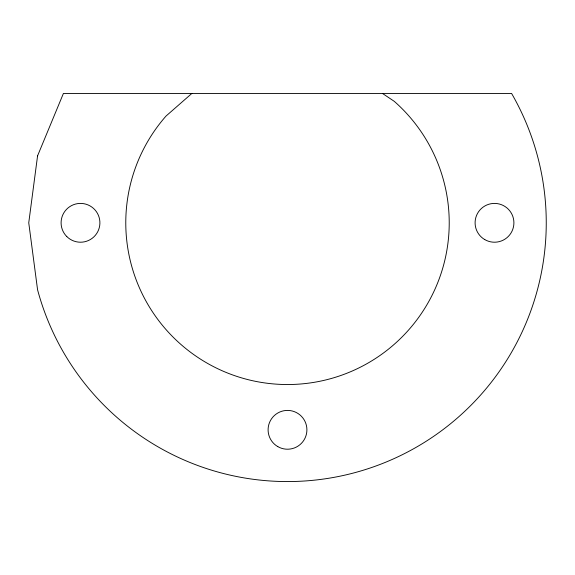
<?xml version="1.0" encoding="UTF-8"?>
<svg xmlns="http://www.w3.org/2000/svg" width="575" height="575" viewBox="0 0 575 575"><rect width="100%" height="100%" fill="white"/><g stroke="black" fill="none" stroke-linecap="round" stroke-linejoin="round"><path stroke-width="0.86" d="M191.87 93.438L166.01 116.071A161.719 161.719 0 0 0 180.758 344.303A161.719 161.719 0 0 0 408.99 329.554A161.719 161.719 0 0 0 394.242 101.322L382.461 93.438M37.569 155.847L28.75 222.812L37.569 289.778A258.75 258.75 0 0 0 386.522 461.869A258.75 258.75 0 0 0 511.585 93.438L63.415 93.438L37.569 155.847M66.779 236.533A19.406 19.406 0 0 0 99.245 227.837A19.406 19.406 0 0 0 75.476 204.068A19.406 19.406 0 0 0 66.779 236.533M484.797 239.617A19.406 19.406 0 0 0 513.906 222.812A19.406 19.406 0 0 0 484.797 206.008A19.406 19.406 0 0 0 484.797 239.617M277.797 446.617A19.406 19.406 0 0 0 306.906 429.812A19.406 19.406 0 0 0 277.797 413.008A19.406 19.406 0 0 0 277.797 446.617"/></g></svg>
